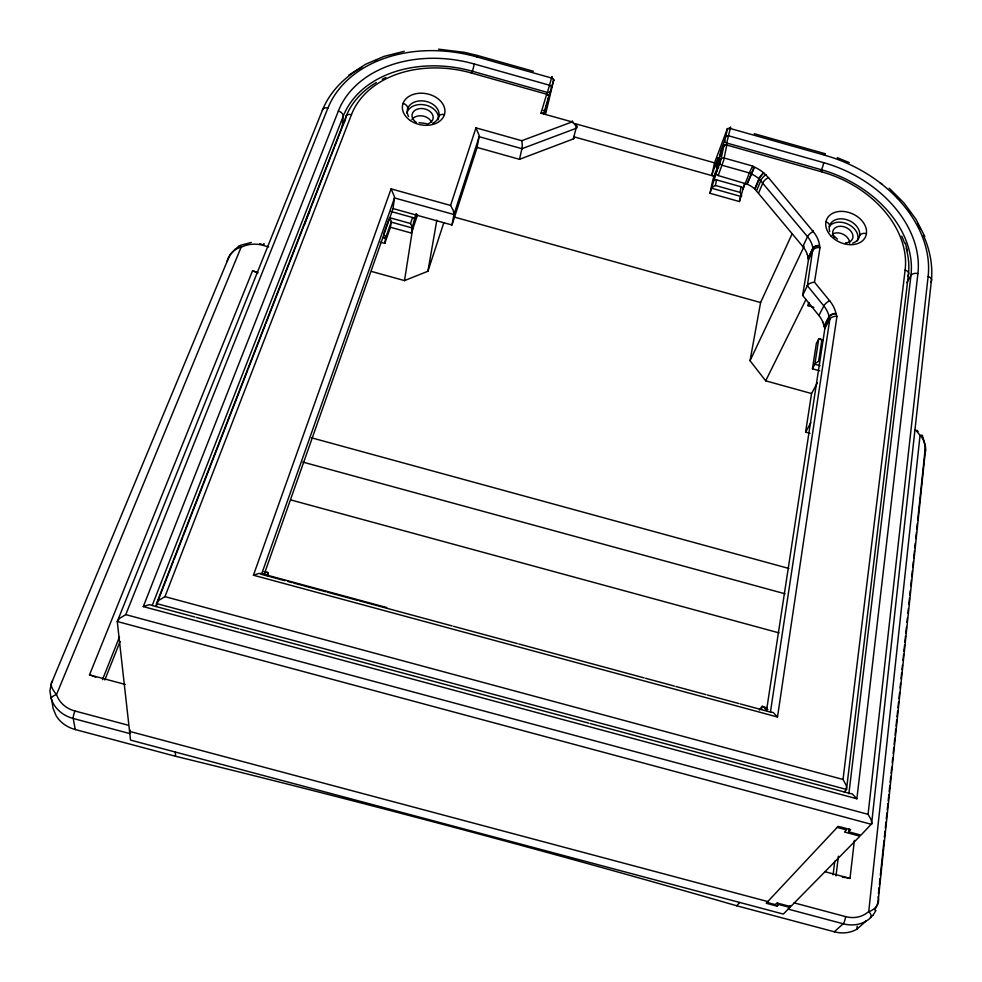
<?xml version="1.0" encoding="UTF-8"?>
<svg xmlns="http://www.w3.org/2000/svg" width="982" height="982" viewBox="0 0 982 982"><rect width="100%" height="100%" fill="white"/><g stroke="black" fill="none" stroke-linecap="round" stroke-linejoin="round"><path stroke-width="1.47" d="M727.417 128.949L725.219 138.978L720.8 150.86L716.111 172.979A2.59 1.903 20.2 0 0 718.198 175.557L747.192 184.162A25.913 19.174 21.1 0 1 751.156 186.285A26.784 19.824 21.1 0 1 754.741 188.9L802.846 246.568A26.895 20.168 23.1 0 1 807.327 254.547M723.918 145.483L720.678 160.655L716.111 172.979M917.691 520.288L924.578 454.752C927.462 447.829 924.037 438.905 919.496 434.719A24.415 18.977 30.4 0 0 914.917 429.539M267.926 575.612L268.086 572.752L264.035 571.647M794.033 902.851L845.588 916.611A29.73 25.593 49.9 0 0 867.904 912.168C873.955 909.921 880.473 905.097 878.117 896.713M339.576 133.994L342.215 127.194L343.246 116.195A5.499 3.597 24.1 0 0 338.36 111.027A113.887 84.968 11.9 0 1 474.306 64.002L549.331 85.176A2.602 1.866 18.3 0 1 551.405 87.705L544.507 113.311M345.652 119.006L345.848 116.932A105.479 78.818 11.9 0 1 376.29 82.513M877.896 903.6L925.523 449.621M878.436 893.669L879.074 887.568M879.393 884.524L880.044 878.424M880.363 875.379L884.046 840.322M884.365 837.278L885.003 831.189M885.322 828.133L885.96 822.044M886.292 818.988L886.93 812.9M887.249 809.843L887.888 803.755M888.207 800.698L888.845 794.61M889.176 791.553L889.815 785.465M890.134 782.409L890.772 776.32M891.091 773.276L891.73 767.175M892.221 762.597L892.699 758.03M893.178 753.464L893.816 747.363M894.136 744.319L894.774 738.218M895.105 735.174L895.744 729.074M896.063 726.029L896.701 719.929M897.02 716.885L897.658 710.784M897.978 707.74L898.628 701.639M898.947 698.595L899.586 692.494M900.064 687.928L900.543 683.349M901.022 678.783L901.672 672.682M901.992 669.638L902.47 665.059M902.949 660.493L903.587 654.393M903.906 651.348L904.557 645.248M904.876 642.203L905.514 636.103M905.834 633.059L906.472 626.97M906.951 622.392L907.442 617.825M907.92 613.247L908.399 608.68M908.878 604.102L909.516 598.013M909.835 594.957L910.326 590.391M910.805 585.812L911.443 579.724M911.762 576.667L912.401 570.579M912.72 567.522L913.37 561.434M913.69 558.377L914.488 550.767M914.807 547.711L915.285 543.144M915.764 538.566L916.415 532.477M916.734 529.421L917.372 523.332M848.939 828.747L848.583 831.803L860.968 835.117L871.906 823.505L871.022 819.504L868.076 814.336L928.125 276.507A123.56 91.768 23.7 0 0 824.892 155.279A5.241 0.7 -73 0 0 824.082 154.69M51.739 699.577L53.065 708.415L56.134 715.706A35.622 31.314 -16.3 0 0 75.246 729.54L175.557 756.275A2030.494 292.587 14.5 0 1 736.696 905.772L834.307 931.783A35.107 30.332 50.6 0 0 856.881 929.193L857.212 926.149M338.36 111.027L143.286 606.581L856.881 798.771L917.912 273.634A112.869 83.826 23.7 0 0 823.677 162.656L728.902 135.884A2.59 1.854 10.5 0 0 725.759 136.928M842.372 877.343A11.489 4.1 9.6 0 1 850.007 878.399L854.389 840.42M836.013 875.919L838.395 856.194M848.878 793.726L910.952 275.439A107.234 79.763 23.7 0 0 821.504 169.763L726.803 143.041A2.59 1.866 20.1 0 1 724.716 140.5M906.165 248.25A104.546 77.762 23.7 0 1 908.399 274.727L846.496 789.454L846.337 785.575L843.035 779.475L905.134 270.05A99.428 73.822 23.7 0 0 822.143 171.973A5.278 0.712 -73.1 0 0 821.333 171.334M833.104 874.79L834.761 861.128M923.375 235.164A128.716 95.757 23.7 0 1 931.329 281.159L871.537 824.364L117.263 621.508L130.545 740.109L783.329 914.082L789.847 907.454L790.08 905.735M380.5 242.173L384.809 243.376L385.509 238.27L391.18 222.116L412.182 227.971L411.384 233.078L390.468 227.259L391.18 222.116M393.058 208.577L394.531 196.903L391.143 188.888L450.578 205.447L453.144 210.185L453.979 214.309L451.978 225.001L393.058 208.577L264.097 574.593M477.338 56.416L477.362 55.458L533.349 71.269M848.583 831.803L850.633 829.667L838.198 826.328L766.193 903.256L777.204 906.19L777.621 903.158M391.106 188.839L253.43 575.207L777.511 717.007L836.946 316.351L836.001 313.688M740.367 703.934L770.428 712.073L829.864 319.003L829.041 316.462A28.097 21.457 24.8 0 0 823.824 305.905L807.388 285.688L812.863 248.655A5.426 3.228 -11 0 1 819.577 245.684L820.007 247.599L814.483 282.178L829.655 300.774A33.842 25.802 24.8 0 1 835.977 313.418A5.561 3.056 -12.5 0 0 829.041 316.462L824.058 326.012L824.868 328.54L766.525 710.563M810.015 433.332L805.608 432.105L811.549 393.549L817.392 382.796M818.595 361.302L821.836 340.177M819.786 370.84L812.421 368.802L816.337 343.54L818.755 338.913L823.174 340.153M761.48 709.421L761.946 706.439L767.237 707.862M812.421 368.802L814.851 364.236L818.755 338.913M371.871 271.548L404.51 280.606L412.722 228.205M412.182 227.971L415.852 213.941M471.876 72.742L471.888 71.526L471.274 72.963A100.311 74.828 11.9 0 0 351.446 114.698M813.869 307.305L808.076 305.697L808.567 302.665M822.818 321.973A28.061 21.518 24.9 0 0 818.89 315.517L802.625 295.398L808.432 259.948L813.182 250.103A5.45 3.412 -3.8 0 1 820.007 247.611M404.51 280.606L427.919 271.241L436.843 220.128M472.305 71.956L474.306 64.002M811.549 393.549L765.678 380.82L750.027 360.725L760.596 302.542L792.118 233.839M450.578 205.447L475.975 127.844L521.761 140.708L572.015 121.952L572.248 121.179M451.978 225.001L477.105 147.423L479.253 135.651L475.975 127.844M718.566 161.195A2.578 1.804 10.9 0 1 719.192 162.975L712.932 179.46L709.986 193.282L739.434 201.555L742.932 189.145L749.438 172.869C755.907 156.764 754.041 174.992 749.413 172.942L722.126 165.271A2.615 1.903 20.2 0 1 720.015 162.693L720.052 162.607M743.595 187.488L744.368 183.634M741.14 186.801L740.023 192.386L715.387 185.463L716.565 179.878L741.14 186.801A2.565 1.768 9.9 0 1 742.932 189.145M739.434 201.555L740.256 197.394M551.884 77.21L551.982 76.535L547.072 93.769M723.808 146.146L723.832 146.06A2.602 1.841 10.5 0 1 726.962 145.103L822.155 171.96M709.986 193.282L719.192 162.975M714.11 179.19L715.473 172.783M573.881 136.78L714.196 176.269A2.516 1.854 20.1 0 1 712.171 173.765L714.491 162.902L727.331 128.863M718.689 167.541L716.283 166.866L718.235 157.685A2.553 1.866 20.1 0 0 719.217 159.685M721.058 159.182L721.07 159.084A2.615 1.841 10.6 0 1 724.237 158.053L752.286 165.946M572.236 121.277L573.034 122.234M477.105 147.423L519.49 159.317L521.921 148.699L576.078 128.36A2.627 1.927 15.7 0 0 576.09 125.095M546.925 93.916L547.146 92.725L540.947 113.2L572.076 121.903M545.562 105.675A2.578 1.89 14.7 0 1 546.238 107.504L548.963 96.04L543.598 113.875M550.436 91.314L550.448 91.228A2.602 1.878 14.8 0 1 547.391 92.418L472.428 71.269A108.192 80.843 11.9 0 0 343.246 116.195L152.198 605.526L194.878 617.027M544.482 113.961L545.157 111.126M544.949 113.765L545.611 110.978L543.23 110.315M545.661 113.802L553.762 79.837L551.405 87.705M130.103 731.013A5.953 0.945 -72.5 0 0 129.808 733.579L73.22 718.48A36.125 31.67 -15.7 0 1 51.187 698.742L49.886 690.849L51.469 683.128L227.026 261.629C228.573 254.215 234.759 248.581 241.953 246.887A24.82 19.431 4.7 0 1 262.845 245.304L268.712 246.936M519.49 159.317L573.255 138.978L576.078 128.36M544.752 113.875L545.611 110.978M924.578 454.752L925.191 446.54L923.497 439.15A19.21 17.971 -62.7 0 0 923.203 438.267M227.026 261.629L230.304 254.657L235.238 249.06M427.919 271.241L443.754 222.914M415.177 218.25L416.65 213.916M411.384 233.078L417.583 214.874M390.946 211.486L412.563 217.513L410.501 223.515L389.498 217.66M327.939 108.106A124.665 93.032 11.9 0 1 476.7 56.907L477.362 55.458L464.584 52.365L438.549 49.174M267.079 575.624L268.086 572.752M384.809 243.376L390.468 227.259M383.815 233.79L389.019 219.011M712.171 173.765L718.235 157.685M723.844 145.385L719.634 156.383A2.565 1.878 20.1 0 1 721.316 155.119M716.283 166.866L718.849 160.066M726.557 143.691L730.633 127.034L730.007 128.114M130.066 730.056L129.563 731.369L767.777 901.574M718.198 175.557L723.648 160.459L727.122 143.507L726.754 144.072M844.201 792.008L846.496 789.454L156.519 603.537L158.924 600.297L164.964 596.639L351.433 114.698A5.487 3.609 23.7 0 0 345.848 116.932L156.519 603.537L156.703 606.275M156.101 605.747L173.433 561.164M173.998 559.728L182.885 536.859M183.45 535.423L192.718 511.597M193.258 510.198L202.881 485.452M203.434 484.028L239.056 392.444M239.583 391.094L247.783 369.993M248.336 368.594L265.361 324.809M265.913 323.397L289.236 263.409M289.776 262.047L330.468 157.415M331.008 156.028L334.236 147.717M334.776 146.33L339.048 135.356M104.816 679.974L120.086 641.504M125.77 614.622L327.89 108.081A5.511 3.597 24.4 0 0 322.366 110.34L117.263 621.569L119.632 618.329L125.77 614.622L868.076 814.336M102.472 679.667L119.485 636.925M95.733 677.273A11.698 4.223 18.9 0 0 89.497 674.88L252.521 270.872L257.947 272.37M746.799 183.978L751.353 173.949A26.109 19.235 21.1 0 1 755.342 176.097A26.993 19.886 21.1 0 1 758.951 178.724L807.523 236.662A27.103 20.241 23.1 0 1 812.053 244.678A26.453 19.738 23.1 0 1 812.826 248.286L808.076 258.131A26.244 19.677 23.2 0 0 807.302 254.547M747.192 184.162L754.52 167.124A31.473 23.151 21.1 0 1 759.319 169.702A32.492 23.899 21.1 0 1 763.677 172.857A5.327 1.473 -50.2 0 0 758.951 178.724L754.728 188.912M755.035 189.17L759.258 178.982M756.741 190.422L760.976 180.246M758.693 192.889L762.94 182.726A5.327 2.173 -39.7 0 1 768.476 177.656L763.836 172.992A5.327 1.338 -51.9 0 0 759.258 178.982M875.956 910.474L872.814 915.531M821.21 170.402L821.504 169.763A5.254 0.7 -73 0 0 823.689 162.644M802.846 246.568L807.523 236.662A5.413 1.976 -39.6 0 1 812.396 231.948M750.027 360.725L804.111 246.359M812.863 248.655L808.125 258.512L808.432 259.948M802.625 295.398L807.388 285.688M765.678 380.82L806.013 299.412M808.076 305.697L809.389 303.057M818.902 315.517L823.824 305.918A5.536 1.854 -38.6 0 1 829.655 300.762M824.168 326.576L829.164 317.026A5.573 2.934 -16.2 0 1 836.001 313.7M824.868 328.54L829.864 319.003A5.634 3.241 -7.1 0 1 836.934 316.376M805.608 432.105L810.813 422.763M907.712 275.942L908.399 274.727A5.426 3.523 4.6 0 0 905.134 270.05M906.816 282.669L910.952 275.439A5.438 3.511 4.3 0 1 917.912 273.634M930.74 282.165L931.329 281.159A5.438 3.511 4 0 0 928.125 276.507M759.417 710.06L761.946 706.439M770.428 712.073L773.239 712.49L777.511 717.007M866.247 920.625L865.658 921.374M865.51 921.558L856.881 929.193M52.586 680.759C48.474 685.939 54.538 691.316 56.919 695.624A30.172 26.44 -15.6 0 0 74.927 710.993L128.041 725.17M736.696 905.772L739.655 902.446M849.258 793.309L852.351 793.959L856.881 798.771M777.204 906.19L778.812 904.508L789.847 907.454M834.307 931.783L843.157 923.78A5.867 1.51 -78.2 0 0 845.588 916.611M348.659 75.295L365.697 64.235L384.072 56.379L404.228 51.309M813.133 231.568L813.182 231.543A32.21 24.01 23.1 0 1 818.607 241.167A31.584 23.543 23.1 0 1 819.565 245.5A5.413 3.29 -8.1 0 0 812.814 248.274M253.43 575.207L258.953 573.402L261.519 574.114M143.286 606.581L149.35 604.642L152.185 605.403M240.038 245.426L251.22 242.468M419.142 122.64L426.016 123.523M766.979 902.409L775.252 904.618L776.86 902.937L790.67 906.619L859.925 836.185L844.471 832.024L846.496 829.9L837.192 827.396M89.497 674.88L125.205 684.429M824.671 871.623L850.007 878.399M164.964 596.639L843.035 779.475M196.351 617.42L238.957 628.897M240.43 629.29L588.758 723.133M590.207 723.513L847.834 792.916M765.346 708.808L767.912 709.507M260.561 573.39L386.736 607.551M284.89 580.669L261.531 574.347L394.531 197.947L453.942 214.53L479.191 136.694L521.921 148.699M287.812 581.454L292.194 582.645M293.655 583.038L325.729 591.716M327.19 592.121L357.767 600.395M359.228 600.788L452.174 625.939M453.623 626.332L517.318 643.566M518.766 643.959L644.204 677.911M645.64 678.304L674.389 686.074M675.825 686.467L705.972 694.63M707.396 695.011L738.943 703.542M311.478 437.788L788.914 568.48M302.898 462.105L785.048 593.803M290.844 499.948L779.057 632.899M454.862 217.218L760.596 302.542M382.857 237.534L385.509 238.27M814.851 364.236L820.056 365.685M754.201 133.675L824.88 153.634M476.712 56.87L551.491 77.995A2.59 1.866 18.4 0 1 553.541 80.524A2.578 1.866 14.8 0 0 553.418 79.272M824.905 155.242L730.436 128.556A2.578 1.854 10.4 0 0 727.306 129.599M471.274 72.963L546.63 94.223A2.615 1.854 18.2 0 1 548.705 96.752M574.74 123.536L716.664 163.442M711.889 188.299L741.447 196.609M837.229 157.648L849.283 162.607M832.441 234.723L837.45 239.068M889.176 188.163L903.992 202.992L915.997 219.256L924.811 236.502M768.476 177.656L813.17 231.543M822.806 321.973L824.058 326.012M905.269 243.057L907.417 250.717M75.246 729.54L73.22 718.48A5.966 1.154 -72 0 1 74.927 710.993M175.336 752.052L175.557 756.275M412.563 217.513A2.725 1.718 20.1 0 1 414.907 219.968M901.734 236.159A104.546 77.762 23.7 0 1 904.471 242.898M382.243 79.26A105.479 78.818 11.9 0 1 385.877 77.529M521.737 140.819A5.659 1.264 88.5 0 1 521.945 148.81M574.077 136.473A2.602 1.927 15.7 0 1 573.255 138.978M760.952 180.258A5.364 1.731 -46.6 0 1 766.046 174.636M807.241 285.688A5.757 3.069 -18.2 0 1 814.422 282.264M571.99 122.149A5.475 3.584 42 0 1 576.238 128.176M812.544 231.359A5.389 2.455 -42.7 0 1 813.366 231.028M829.446 226.302A15.872 11.661 24.3 0 1 848.718 224.522A15.872 11.661 24.3 0 1 857.409 240.872M834.246 237.288A10.581 7.77 24.3 0 1 838.309 226.486A10.581 7.77 24.3 0 1 852.339 233.495A10.581 7.77 24.3 0 1 845.465 242.885M832.54 234.035A10.52 7.758 24.4 0 1 843.624 234.502A10.52 7.758 24.4 0 1 849.663 243.229M406.892 113.176A16.043 11.833 11.1 0 1 425.145 104.976A16.043 11.833 11.1 0 1 438.279 119.779M416.343 122.394A10.692 7.893 11.1 0 1 415.202 110.156A10.692 7.893 11.1 0 1 431.331 112.77A10.692 7.893 11.1 0 1 427.023 124.125M411.949 119.546A10.63 7.881 11.1 0 1 422.076 115.876A10.63 7.881 11.1 0 1 431.466 122.05M829.704 231.605A15.908 11.674 24.3 0 1 839.094 218.912A15.908 11.674 24.3 0 1 858.133 228.425A15.908 11.674 24.3 0 1 852.72 243.094M859.667 235.508A5.352 3.572 5.6 0 1 866.431 233.618M825.923 221.871A5.327 3.609 8.6 0 1 829.36 226.719M408.61 116.551A16.08 11.845 11.1 0 1 415.509 101.711A16.08 11.845 11.1 0 1 436.548 107.627A16.08 11.845 11.1 0 1 432.657 123.302M403.05 103.356A5.401 3.646 22.6 0 1 407.702 108.486M438.672 116.919A5.364 3.67 19.5 0 1 444.441 114.624M762.67 706.242A4.198 1.817 59.5 0 1 765.187 708.894M264.244 573.304A4.235 1.633 -30.6 0 1 267.509 572.236M410.513 223.786A3.633 1.375 68.6 0 1 412.28 227.566M383.815 234.06A3.67 1.338 68.4 0 1 385.607 237.902M389.498 217.93A3.646 1.35 68.6 0 1 391.278 221.748M713.472 180.86A2.565 1.768 10.8 0 1 716.565 179.878M712.024 187.869A3.449 1.448 -39.7 0 1 715.252 185.696M739.974 192.656A3.412 1.878 68.7 0 1 741.631 196.056M819.798 338.569A3.572 2.013 64.6 0 1 821.688 340.324M814.974 363.892A3.646 1.142 -38 0 1 818.436 361.523M723.538 146.036A2.59 1.878 20.1 0 1 726.189 144.833M540.947 113.409A3.511 1.804 -39.1 0 1 542.801 112.918M547.514 94.493A2.602 1.89 14.7 0 1 547.944 94.751M548.459 95.254A2.602 1.89 14.7 0 1 548.815 96.739M878.068 901.341A36.997 27.508 3.9 0 1 874.606 909.946M252.521 270.872A9.955 5.646 22.4 0 1 257.689 273.278M789.761 905.785A5.88 1.326 -77.7 0 1 788.202 909.123L843.157 923.78A35.598 30.651 50 0 0 870.899 917.544A5.99 2.48 48 0 0 868.751 911.443L920.036 435.554A4.861 1.571 -30.8 0 1 922.393 436.548M871.255 916.488A20.07 10.728 -25.6 0 1 870.334 917.372M872.63 915.482A22.868 14.214 -20 0 1 872.163 916.01M916.893 430.251A29.239 22.758 30.5 0 1 918.109 431.466M922.687 437.186A17.062 15.589 -74.4 0 1 922.982 437.702M237.19 247.869A17.283 15.061 -69.5 0 1 238.209 247.28M259.592 243.745A29.718 23.298 4.6 0 1 261.163 244.002M238.16 246.863A4.935 1.78 60.8 0 1 241.069 247.329L56.526 694.544A6.101 2.32 -19.3 0 0 51.187 698.742M262.845 245.304A4.836 0.81 -75.3 0 1 264.17 244.223M235.938 248.667A19.444 17.578 -79.8 0 1 236.674 248.139M342.215 127.194A107.32 80.573 11.8 0 1 345.271 120.541M322.366 110.34A129.869 97.071 11.8 0 1 361.806 67.365M374.694 61.093A129.869 97.071 11.8 0 1 377.419 60M879.982 182.652A128.716 95.757 23.7 0 1 882.167 184.309M896.627 197.063A128.716 95.757 23.7 0 1 898.763 199.248M908.583 210.627A128.716 95.757 23.7 0 1 910.363 212.996M917.544 223.871A128.716 95.757 23.7 0 1 920.281 228.781M304.629 224.362A31.915 4.628 -75.3 0 1 309.674 211.633M727.036 129.526A2.565 1.854 20 0 1 728.251 128.372M721.795 152.873A2.565 1.866 20.1 0 1 720.8 150.86M715.841 162.668A3.351 1.522 73.4 0 1 716.332 163.233M547.846 102.091A2.578 1.878 14.7 0 1 546.52 103.233M830.76 235.79A21.273 15.577 24.3 0 0 865.449 236.932A21.273 15.577 24.3 0 0 842.2 211.363A21.273 15.577 24.3 0 0 830.76 235.79M410.304 120.516A21.494 15.822 11.2 0 0 444.711 113.556A21.494 15.822 11.2 0 0 415.938 93.707A21.494 15.822 11.2 0 0 410.304 120.516"/></g></svg>
